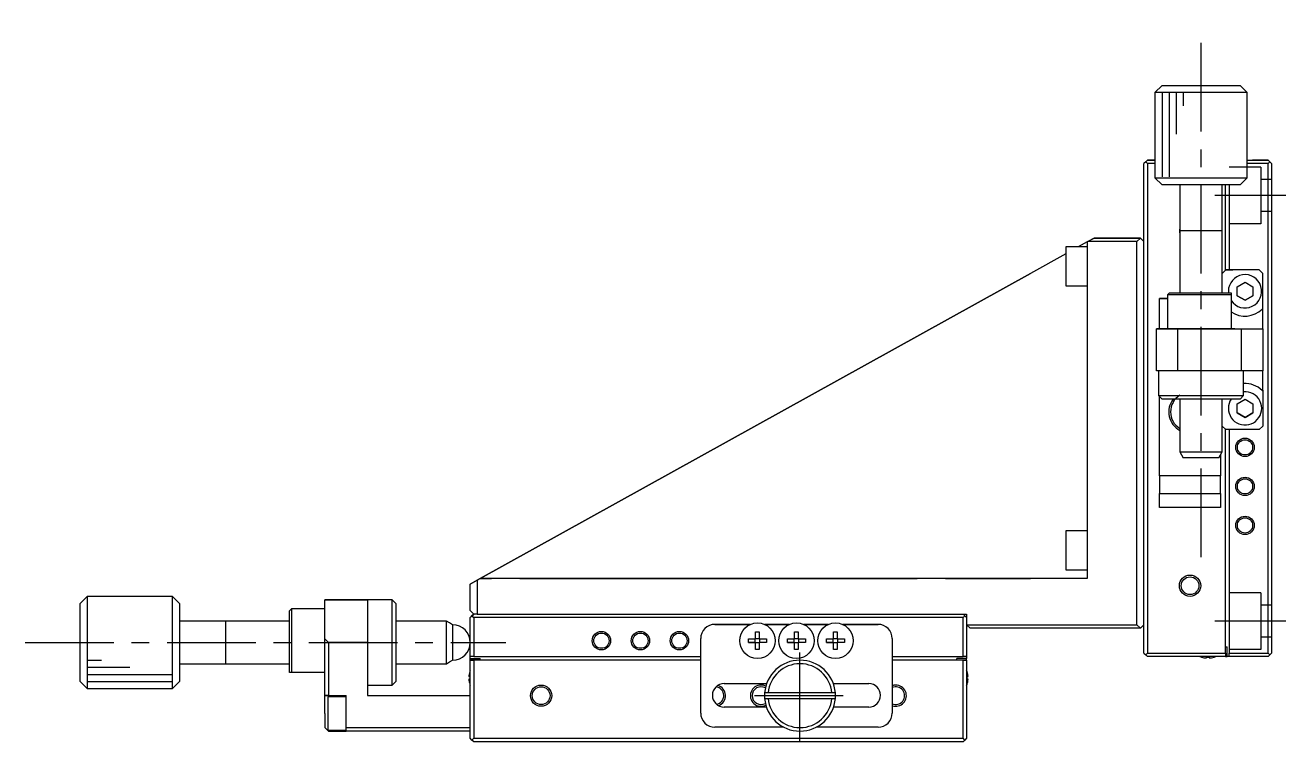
# Model space of a CAD drawing. Extents: x -260 to 382, y 37 to 524.
# Drawn here: x 51.5 to 229.3, y 237.9 to 338.9 of the extents above; entities that cross this region are included whole.
import ezdxf

# ---------------------------------------------------------------- set-up
doc = ezdxf.new("R2010")
doc.units = 0
doc.header["$LTSCALE"] = 10
doc.linetypes.add('CENTER', pattern=[2, 1.25, -0.25, 0.25, -0.25])
doc.linetypes.add('DASHED', pattern=[3.5, 2, -1.5])
doc.layers.get('0').update_dxf_attribs({"linetype": 'CONTINUOUS'})
doc.layers.add('CENTER', color=1, linetype='CENTER')

msp = doc.modelspace()

# ---------------------------------------------------------------- linework, layer by layer
at = {"color": 7, "linetype": 'CONTINUOUS'}
for p, q in [((211.807272, 330.393836), (210.807272, 329.393836)), ((223.807272, 329.393836), (210.807272, 329.393836)), ((210.807272, 329.393836), (210.807272, 317.393836)), ((211.807272, 330.393836), (222.807272, 330.393836)), ((211.807272, 330.393836), (217.257461, 330.393836)), ((217.257461, 330.393836), (222.807272, 330.393836)), ((223.807272, 329.393836), (222.807272, 330.393836)), ((223.807272, 317.393836), (223.807272, 329.393836)), ((209.507272, 319.643836), (209.257272, 319.393836)), ((209.507272, 319.643836), (209.257272, 319.393836)), ((209.257272, 250.393836), (209.257272, 319.393836)), ((209.507272, 319.643836), (209.757272, 319.893836)), ((209.757272, 319.893836), (209.507272, 319.643836)), ((209.757272, 319.393836), (209.507272, 319.643836)), ((209.757272, 319.893836), (210.807272, 319.893836)), ((210.807272, 319.893836), (209.757272, 319.893836)), ((210.807272, 319.393836), (209.757272, 319.393836)), ((209.757272, 319.393836), (209.757272, 250.393836)), ((223.807272, 319.893836), (226.757272, 319.893836)), ((226.757272, 319.393836), (223.807272, 319.393836)), ((226.757272, 319.893836), (224.557267, 319.893836)), ((226.757272, 319.893836), (227.007272, 319.643836)), ((227.007272, 319.643836), (226.757272, 319.893836)), ((227.007272, 319.643836), (226.757272, 319.393836)), ((226.757272, 250.393836), (226.757272, 319.393836)), ((226.907272, 319.743836), (227.257272, 319.393836)), ((227.257272, 319.393836), (226.907272, 319.743836)), ((227.007272, 319.643836), (227.257272, 319.393836)), ((227.257272, 319.393836), (227.007272, 319.643836)), ((227.257272, 319.393836), (227.257272, 250.393836)), ((210.807272, 317.393836), (217.36614, 317.393836)), ((210.807272, 317.393836), (211.807272, 316.393836)), ((217.36614, 317.393836), (223.807272, 317.393836)), ((222.807272, 316.393836), (223.807272, 317.393836)), ((217.357084, 316.393836), (211.807272, 316.393836)), ((214.307272, 316.393836), (214.307272, 309.893836)), ((222.807272, 316.393836), (217.357084, 316.393836)), ((220.307272, 309.893836), (220.307272, 316.393836)), ((220.757272, 304.343836), (220.757272, 316.393836)), ((221.257272, 316.393836), (221.257272, 304.393838)), ((215.069894, 309.893836), (214.307267, 309.893836)), ((214.307272, 309.898836), (214.307272, 309.893836)), ((214.307272, 309.893836), (214.307272, 309.888836)), ((214.307272, 309.893836), (214.307272, 301.193836)), ((216.257272, 309.893836), (215.069894, 309.893836)), ((216.35042, 309.893836), (216.257272, 309.893836)), ((217.307272, 309.893836), (216.35042, 309.893836)), ((219.569713, 309.893836), (217.307272, 309.893836)), ((220.307277, 309.893836), (219.569713, 309.893836)), ((220.307272, 309.893836), (220.307272, 309.898836)), ((220.307272, 309.888836), (220.307272, 309.893836)), ((220.307272, 301.193836), (220.307272, 309.893836)), ((198.257272, 307.643836), (198.257272, 304.893836)), ((201.257272, 307.643836), (198.257272, 307.643836)), ((201.257272, 308.339527), (200.002213, 307.643836)), ((201.257272, 308.339527), (200.002213, 307.643836)), ((201.355249, 308.393836), (201.257272, 308.339527)), ((201.257272, 308.339527), (201.355249, 308.393836)), ((201.257272, 308.339527), (201.257272, 260.893836)), ((201.355249, 308.393836), (202.257272, 308.893836)), ((202.257272, 308.893836), (201.355249, 308.393836)), ((208.257272, 308.393836), (201.355249, 308.393836)), ((202.257272, 308.893836), (208.757272, 308.893836)), ((208.757272, 308.893836), (202.257272, 308.893836)), ((208.757272, 308.893836), (208.257272, 308.393836)), ((208.257272, 254.393836), (208.257272, 308.393836)), ((209.257272, 308.393836), (208.757272, 308.893836)), ((208.757272, 308.893836), (209.257272, 308.393836)), ((198.257272, 306.676599), (193.257272, 303.905054)), ((198.257272, 306.676599), (193.257272, 303.905054)), ((198.257272, 304.893836), (198.257272, 302.143836)), ((220.307272, 303.893836), (220.807272, 304.393838)), ((220.807272, 304.393836), (220.307272, 303.893836)), ((220.807272, 304.393838), (221.807272, 304.393838)), ((225.507272, 304.393836), (220.807272, 304.393836)), ((225.507272, 304.393836), (221.807272, 304.393838)), ((226.007272, 303.893836), (225.507272, 304.393836)), ((225.507272, 304.393836), (226.007272, 303.893836)), ((115.66298, 260.893836), (193.257272, 303.905054)), ((193.257272, 303.905054), (115.66298, 260.893836)), ((222.407272, 302.028921), (223.507272, 302.664006)), ((223.507272, 302.664006), (224.607272, 302.028921)), ((226.007272, 298.846308), (226.007272, 303.893836)), ((198.257272, 302.143836), (201.257272, 302.143836)), ((212.857272, 301.193836), (212.557272, 300.893836)), ((221.557272, 300.893836), (212.557272, 300.893836)), ((212.557272, 300.893836), (212.557272, 296.093836)), ((212.857272, 301.193836), (221.557272, 301.193836)), ((212.857272, 301.193836), (214.307272, 301.193836)), ((220.307272, 301.193836), (221.557272, 301.193836)), ((221.557272, 301.193836), (221.557272, 300.893836)), ((221.557272, 300.893836), (221.557272, 296.093836)), ((222.407272, 300.75875), (222.407272, 302.028921)), ((223.507272, 300.123665), (222.407272, 300.75875)), ((222.407272, 300.75875), (223.507272, 300.123665)), ((224.607272, 300.75875), (223.507272, 300.123665)), ((223.507272, 300.123665), (224.607272, 300.75875)), ((224.607272, 302.028921), (224.607272, 300.75875)), ((211.457272, 300.393836), (212.557272, 300.393836)), ((211.457272, 296.093836), (211.457272, 300.393836)), ((212.557272, 300.393836), (211.457272, 300.393836)), ((226.007272, 298.846308), (225.938094, 298.87568)), ((225.938094, 298.87568), (226.007272, 298.846308)), ((226.007272, 296.093836), (226.007272, 298.846308)), ((212.557272, 296.093836), (211.007272, 296.093836)), ((211.007272, 296.093836), (214.007272, 296.093836)), ((211.007272, 290.193836), (211.007272, 296.093836)), ((221.557272, 296.093836), (212.557272, 296.093836)), ((214.007272, 296.093836), (223.007272, 296.093836)), ((214.007272, 296.093836), (214.007272, 290.193836)), ((221.557272, 296.093836), (226.007272, 296.093836)), ((222.057272, 296.093836), (221.557272, 296.093836)), ((222.057272, 296.093836), (221.557272, 296.093836)), ((223.007272, 296.093836), (226.007272, 296.093836)), ((223.007272, 290.193836), (223.007272, 296.093836)), ((226.007272, 296.093836), (226.007272, 290.193836)), ((214.007272, 290.193836), (211.007272, 290.193836)), ((211.307272, 290.193836), (211.307272, 286.693836)), ((223.007272, 290.193836), (214.007272, 290.193836)), ((226.007272, 290.193836), (223.007272, 290.193836)), ((223.307272, 286.693836), (223.307272, 290.193836)), ((226.007272, 287.441363), (226.007272, 290.193836)), ((211.307272, 286.693836), (223.307272, 286.693836)), ((211.307272, 286.693836), (211.807272, 286.193836)), ((211.457272, 275.393836), (211.457272, 286.543836)), ((222.807272, 286.193836), (211.807272, 286.193836)), ((214.307272, 286.193836), (214.307272, 278.759861)), ((220.307272, 278.759861), (220.307272, 286.193836)), ((222.807272, 286.193836), (223.307272, 286.693836)), ((225.938094, 287.411991), (226.007272, 287.441363)), ((226.007272, 287.441363), (226.007272, 282.393836)), ((222.407272, 285.528921), (223.507272, 286.164006)), ((222.407272, 284.25875), (222.407272, 285.528921)), ((223.507272, 286.164006), (224.607272, 285.528921)), ((224.607272, 285.528921), (224.607272, 284.25875)), ((223.507272, 283.623665), (222.407272, 284.25875)), ((222.407272, 284.25875), (223.507272, 283.623665)), ((224.607272, 284.25875), (223.507272, 283.623665)), ((223.507272, 283.623665), (224.607272, 284.25875)), ((220.307272, 282.393836), (220.807272, 281.893836)), ((220.757272, 250.393836), (220.757272, 281.943836)), ((225.507272, 281.893836), (220.807272, 281.893836)), ((221.257272, 281.893836), (221.257272, 250.393836)), ((225.507272, 281.893836), (226.007272, 282.393836)), ((214.307272, 278.759861), (217.334442, 278.759861)), ((214.307272, 278.759861), (214.557272, 278.326848)), ((214.557272, 278.326848), (214.807272, 277.893836)), ((217.329914, 277.893836), (214.807272, 277.893836)), ((219.807272, 277.893836), (217.329914, 277.893836)), ((217.334442, 278.759861), (220.307272, 278.759861)), ((219.807272, 277.893836), (220.057272, 278.326848)), ((220.057272, 278.326848), (220.307272, 278.759861)), ((220.057272, 278.326828), (220.057272, 275.393836)), ((220.057272, 275.393836), (211.457272, 275.393836)), ((211.457272, 275.393836), (211.457272, 272.893836)), ((217.307272, 275.393836), (211.457272, 275.393836)), ((220.057272, 275.393836), (217.307272, 275.393836)), ((220.057272, 272.893836), (220.057272, 275.393836)), ((211.457272, 272.893836), (220.057272, 272.893836)), ((211.457272, 270.893836), (211.457272, 272.893836)), ((220.057272, 272.893836), (220.057272, 270.893836)), ((220.057272, 270.893836), (211.457272, 270.893836)), ((198.257272, 267.643836), (198.257272, 264.893836)), ((201.257272, 267.643836), (198.257272, 267.643836)), ((198.257272, 264.893836), (198.257272, 262.143836)), ((198.257272, 262.143836), (201.257272, 262.143836)), ((114.257272, 260.114639), (115.257272, 260.668948)), ((115.257272, 260.668948), (114.257272, 260.114639)), ((114.257272, 256.393836), (114.257272, 260.114639)), ((115.66298, 260.893836), (115.257272, 260.668948)), ((115.257272, 260.668948), (115.66298, 260.893836)), ((115.257272, 260.668948), (115.257272, 255.893836)), ((201.257272, 260.893836), (115.66298, 260.893836)), ((115.66298, 260.893836), (117.257277, 260.893836)), ((121.257267, 260.893836), (177.257277, 260.893836)), ((131.007272, 260.893836), (127.507272, 260.893836)), ((131.007272, 260.893836), (127.507272, 260.893836)), ((171.007272, 260.893836), (167.507272, 260.893836)), ((171.007272, 260.893836), (167.507272, 260.893836)), ((181.257267, 260.893836), (193.257272, 260.893836)), ((201.257272, 260.893836), (193.257272, 260.893836)), ((60.257272, 258.393836), (59.257272, 257.393836)), ((60.257272, 258.393836), (60.257272, 251.952703)), ((72.257272, 258.393836), (60.257272, 258.393836)), ((72.257272, 245.393836), (72.257272, 258.393836)), ((73.257272, 257.393836), (72.257272, 258.393836)), ((93.757272, 257.893836), (99.757272, 257.893836)), ((93.757272, 252.393836), (93.757272, 257.893836)), ((99.757272, 257.893836), (93.757272, 257.893836)), ((99.757272, 257.893836), (99.757272, 251.893834)), ((103.257272, 257.893836), (99.757272, 257.893836)), ((103.257272, 251.893836), (103.257272, 257.893836)), ((103.757272, 257.393836), (103.257272, 257.893836)), ((59.257272, 251.943647), (59.257272, 257.393836)), ((73.257272, 257.393836), (73.257272, 246.393836)), ((89.057272, 256.643836), (88.757272, 256.343836)), ((88.757272, 247.643836), (88.757272, 256.343836)), ((89.057272, 256.643836), (89.057272, 247.643836)), ((93.757272, 256.643836), (89.057272, 256.643836)), ((103.757272, 257.393836), (103.757272, 251.893836)), ((114.257272, 256.393836), (114.757272, 255.893836)), ((79.762272, 254.893836), (73.257272, 254.893836)), ((88.757272, 254.893836), (79.752272, 254.893836)), ((79.757272, 254.893841), (79.757272, 251.893836)), ((110.891247, 254.893836), (103.757272, 254.893836)), ((110.891247, 248.893836), (110.891247, 254.893836)), ((111.32426, 254.643836), (110.891247, 254.893836)), ((111.757272, 254.393836), (111.32426, 254.643836)), ((111.757272, 254.393836), (111.757272, 249.393836)), ((114.257272, 255.393836), (114.507272, 255.643836)), ((114.507272, 255.643836), (114.257272, 255.393836)), ((114.257272, 249.893836), (114.257272, 255.393836)), ((114.407272, 255.543836), (114.757272, 255.893836)), ((114.757272, 255.893836), (114.407272, 255.543836)), ((114.507272, 255.643836), (114.757272, 255.893836)), ((114.757272, 255.893836), (114.507272, 255.643836)), ((114.507272, 255.643836), (114.757272, 255.393836)), ((115.257272, 255.893836), (114.757272, 255.893836)), ((183.757272, 255.393836), (114.757272, 255.393836)), ((114.757272, 255.393836), (114.757272, 249.893836)), ((115.257272, 255.893836), (184.257272, 255.893836)), ((148.757272, 254.443836), (153.777477, 254.443836)), ((153.777477, 254.443836), (148.757272, 254.443836)), ((155.737068, 254.443836), (159.277477, 254.443836)), ((159.277477, 254.443836), (155.737068, 254.443836)), ((161.237068, 254.443836), (164.777477, 254.443836)), ((164.777477, 254.443836), (161.237068, 254.443836)), ((166.737068, 254.443836), (171.757272, 254.443836)), ((171.757272, 254.443836), (166.737068, 254.443836)), ((183.757272, 255.893836), (184.007272, 255.643836)), ((184.107272, 255.543836), (183.757272, 255.893836)), ((183.757272, 255.893836), (184.107272, 255.543836)), ((184.007272, 255.643836), (183.757272, 255.893836)), ((183.757272, 255.393836), (184.007272, 255.643836)), ((183.757272, 249.893836), (183.757272, 255.393836)), ((184.007272, 255.643836), (184.257272, 255.393836)), ((184.257272, 255.393836), (184.007272, 255.643836)), ((184.257272, 255.893836), (184.257272, 254.393836)), ((184.257272, 254.393836), (184.257272, 249.893836)), ((184.257272, 254.393836), (208.257272, 254.393836)), ((184.757272, 253.893836), (184.257272, 254.393836)), ((208.257272, 254.393836), (208.757272, 253.893836)), ((208.757272, 253.893836), (209.257272, 254.393836)), ((146.757272, 241.943836), (146.757272, 252.443836)), ((154.497272, 253.402425), (155.017272, 253.402425)), ((154.497272, 252.403836), (154.497272, 253.402425)), ((154.497272, 252.445211), (155.017272, 252.445211)), ((155.017272, 253.402425), (155.017272, 252.403836)), ((159.997272, 253.402425), (160.517272, 253.402425)), ((159.997272, 252.403836), (159.997272, 253.402425)), ((159.997272, 252.445211), (160.517272, 252.445211)), ((160.517272, 253.402425), (160.517272, 252.403836)), ((165.497272, 253.402425), (166.017272, 253.402425)), ((165.497272, 252.403836), (165.497272, 253.402425)), ((165.497272, 252.445211), (166.017272, 252.445211)), ((166.017272, 253.402425), (166.017272, 252.403836)), ((173.757272, 252.443836), (173.757272, 241.943836)), ((208.757272, 253.893836), (184.757272, 253.893836)), ((59.257272, 246.393836), (59.257272, 251.943647)), ((60.257272, 251.952703), (60.257272, 245.393836)), ((79.757272, 251.893836), (79.757272, 248.893831)), ((93.757272, 252.393836), (94.257272, 251.893836)), ((93.757272, 244.393836), (93.757272, 252.393836)), ((99.757272, 251.893834), (94.257272, 251.893836)), ((94.257272, 251.893836), (94.257272, 244.393836)), ((99.757272, 251.893834), (99.757272, 244.393836)), ((103.257272, 245.893836), (103.257272, 251.893836)), ((103.757272, 251.893836), (103.757272, 246.393836)), ((153.498683, 251.883836), (153.498683, 252.403836)), ((153.498683, 252.403836), (154.497272, 252.403836)), ((154.497272, 251.883836), (153.498683, 251.883836)), ((153.498683, 251.883836), (154.455897, 251.883836)), ((154.455897, 251.883836), (154.455897, 252.403836)), ((154.497272, 251.883836), (154.455897, 251.883836)), ((154.497272, 250.885246), (154.497272, 251.883836)), ((155.017272, 251.842461), (154.497272, 251.842461)), ((155.017272, 250.885246), (154.497272, 250.885246)), ((155.017272, 252.403836), (156.015862, 252.403836)), ((155.017272, 251.883836), (155.017272, 250.885246)), ((156.015862, 251.883836), (155.017272, 251.883836)), ((155.058647, 251.883836), (155.017272, 251.883836)), ((155.058647, 252.403836), (155.058647, 251.883836)), ((156.015862, 251.883836), (155.058647, 251.883836)), ((156.015862, 252.403836), (156.015862, 251.883836)), ((158.998683, 251.883836), (158.998683, 252.403836)), ((158.998683, 252.403836), (159.997272, 252.403836)), ((159.997272, 251.883836), (158.998683, 251.883836)), ((158.998683, 251.883836), (159.955897, 251.883836)), ((159.955897, 251.883836), (159.955897, 252.403836)), ((159.997272, 251.883836), (159.955897, 251.883836)), ((159.997272, 250.885246), (159.997272, 251.883836)), ((160.517272, 251.842461), (159.997272, 251.842461)), ((160.517272, 250.885246), (159.997272, 250.885246)), ((160.517272, 252.403836), (161.515862, 252.403836)), ((160.517272, 251.883836), (160.517272, 250.885246)), ((161.515862, 251.883836), (160.517272, 251.883836)), ((160.558647, 251.883836), (160.517272, 251.883836)), ((160.558647, 252.403836), (160.558647, 251.883836)), ((161.515862, 251.883836), (160.558647, 251.883836)), ((161.515862, 252.403836), (161.515862, 251.883836)), ((164.498683, 251.883836), (164.498683, 252.403836)), ((164.498683, 252.403836), (165.497272, 252.403836)), ((165.497272, 251.883836), (164.498683, 251.883836)), ((164.498683, 251.883836), (165.455897, 251.883836)), ((165.455897, 251.883836), (165.455897, 252.403836)), ((165.497272, 251.883836), (165.455897, 251.883836)), ((165.497272, 250.885246), (165.497272, 251.883836)), ((166.017272, 251.842461), (165.497272, 251.842461)), ((166.017272, 250.885246), (165.497272, 250.885246)), ((166.017272, 252.403836), (167.015862, 252.403836)), ((166.017272, 251.883836), (166.017272, 250.885246)), ((167.015862, 251.883836), (166.017272, 251.883836)), ((166.058647, 251.883836), (166.017272, 251.883836)), ((166.058647, 252.403836), (166.058647, 251.883836)), ((167.015862, 251.883836), (166.058647, 251.883836)), ((167.015862, 252.403836), (167.015862, 251.883836)), ((220.757272, 251.293836), (221.007272, 251.293836)), ((221.007272, 249.893836), (221.007272, 251.293836)), ((73.257272, 248.893836), (79.757272, 248.893836)), ((79.752272, 248.893836), (79.757272, 248.893836)), ((79.757272, 248.893836), (88.757272, 248.893836)), ((79.757272, 248.893836), (79.762272, 248.893836)), ((103.757272, 248.893836), (110.891247, 248.893836)), ((110.891247, 248.893836), (111.32426, 249.143836)), ((111.32426, 249.143836), (111.757272, 249.393836)), ((114.757272, 249.893836), (114.257272, 249.893836)), ((114.257272, 249.643836), (114.257272, 249.893836)), ((114.257272, 249.643836), (115.657272, 249.643836)), ((114.257272, 249.643836), (115.657272, 249.643836)), ((114.257272, 249.393836), (114.257272, 249.643836)), ((146.757272, 249.393836), (114.257272, 249.393836)), ((114.257272, 249.393836), (114.757272, 249.393836)), ((114.257272, 238.393836), (114.257272, 249.393836)), ((114.757272, 249.893836), (146.757272, 249.893836)), ((146.757272, 249.393836), (114.757272, 249.393836)), ((114.757272, 249.393836), (114.757272, 238.393836)), ((115.657272, 249.393836), (115.657272, 249.643836)), ((173.757272, 249.893836), (183.757272, 249.893836)), ((184.257272, 249.393836), (173.757272, 249.393836)), ((183.757272, 249.393836), (173.757272, 249.393836)), ((184.257272, 249.643836), (182.857272, 249.643836)), ((182.857272, 249.393836), (182.857272, 249.643836)), ((184.257272, 249.643836), (182.857272, 249.643836)), ((184.257272, 249.893836), (183.757272, 249.893836)), ((183.757272, 249.393836), (184.257272, 249.393836)), ((183.757272, 238.393836), (183.757272, 249.393836)), ((184.257272, 249.893836), (184.257272, 249.643836)), ((184.257272, 249.393836), (184.257272, 249.643836)), ((184.257272, 249.393836), (184.257272, 238.393836)), ((209.257272, 250.393836), (209.507272, 250.143836)), ((209.507272, 250.143836), (209.757272, 250.393836)), ((209.757272, 249.893836), (209.507272, 250.143836)), ((209.757272, 250.393836), (220.757272, 250.393836)), ((220.757272, 249.893836), (209.757272, 249.893836)), ((217.368656, 249.819692), (217.370911, 249.824314)), ((218.077272, 249.824314), (218.437272, 249.824314)), ((218.077272, 249.703977), (218.077272, 249.824314)), ((218.437272, 249.824314), (218.437272, 249.703977)), ((219.143634, 249.824314), (219.145888, 249.819692)), ((220.757272, 250.393836), (220.757272, 249.893836)), ((220.757272, 249.893836), (221.007272, 249.893836)), ((221.257272, 249.893836), (221.007272, 249.893836)), ((221.257272, 250.393836), (226.757272, 250.393836)), ((221.257272, 249.893836), (221.257272, 250.393836)), ((226.757272, 249.893836), (221.257272, 249.893836)), ((226.757272, 250.393836), (227.007272, 250.143836)), ((227.007272, 250.143836), (226.757272, 249.893836)), ((227.257272, 250.393836), (227.007272, 250.143836)), ((89.057272, 247.643836), (88.757272, 247.643836)), ((93.757272, 247.643836), (89.057272, 247.643836)), ((114.067413, 247.073836), (114.187751, 247.073836)), ((114.183128, 247.782452), (114.187751, 247.780197)), ((114.187751, 247.073836), (114.187751, 246.713836)), ((184.326794, 247.780197), (184.331416, 247.782452)), ((184.326794, 247.073836), (184.447131, 247.073836)), ((184.326794, 246.713836), (184.326794, 247.073836)), ((59.257272, 246.393836), (60.257272, 245.393836)), ((60.257272, 245.393836), (72.257272, 245.393836)), ((72.257272, 245.393836), (73.257272, 246.393836)), ((99.757272, 245.893836), (103.257272, 245.893836)), ((103.257272, 245.893836), (103.757272, 246.393836)), ((114.187751, 246.713836), (114.067413, 246.713836)), ((114.067413, 246.713836), (114.187751, 246.713836)), ((114.187751, 246.007474), (114.183128, 246.00522)), ((114.187751, 246.007474), (114.183128, 246.00522)), ((150.057272, 246.093836), (156.055145, 246.093836)), ((165.4594, 246.093836), (170.457272, 246.093836)), ((184.447131, 246.713836), (184.326794, 246.713836)), ((184.447131, 246.713836), (184.326794, 246.713836)), ((184.331416, 246.00522), (184.326794, 246.007474)), ((184.331416, 246.00522), (184.326794, 246.007474)), ((94.257272, 244.393836), (93.757272, 244.393836)), ((93.757272, 241.893836), (93.757272, 244.393836)), ((93.757272, 244.393836), (96.757272, 244.393836)), ((94.157272, 244.243836), (94.157272, 241.893836)), ((96.757272, 244.243836), (94.157272, 244.243836)), ((94.257272, 244.393836), (96.757272, 244.393836)), ((96.757272, 239.893836), (96.757272, 244.393836)), ((99.757272, 244.393836), (114.257272, 244.393836)), ((99.757272, 244.393836), (114.257272, 244.393836)), ((156.275085, 244.793836), (155.773298, 244.793836)), ((155.773298, 243.993836), (156.275085, 243.993836)), ((155.773298, 243.993836), (165.741247, 243.993836)), ((165.239459, 244.793836), (156.275085, 244.793836)), ((156.275085, 243.993836), (165.239459, 243.993836)), ((165.741247, 244.793836), (165.239459, 244.793836)), ((165.239459, 243.993836), (165.741247, 243.993836)), ((93.757272, 241.893836), (93.757272, 239.893836)), ((94.157272, 241.893836), (94.157272, 239.543836)), ((156.020185, 242.793836), (150.057272, 242.793836)), ((156.020185, 242.793836), (150.057272, 242.793836)), ((170.457272, 242.793836), (165.49436, 242.793836)), ((170.457272, 242.793836), (165.49436, 242.793836)), ((93.757272, 239.893836), (94.257272, 239.393836)), ((94.157272, 239.543836), (96.757272, 239.543836)), ((94.257272, 239.393836), (96.757272, 239.393836)), ((96.757272, 239.893836), (114.257272, 239.893836)), ((96.757272, 239.393836), (96.757272, 239.893836)), ((114.257272, 239.393836), (96.757272, 239.393836)), ((114.507272, 238.143836), (114.257272, 238.393836)), ((114.757272, 238.393836), (114.507272, 238.143836)), ((114.757272, 238.393836), (183.757272, 238.393836)), ((158.47747, 239.943836), (148.757272, 239.943836)), ((171.757272, 239.943836), (163.037075, 239.943836)), ((184.007272, 238.143836), (183.757272, 238.393836)), ((184.257272, 238.393836), (184.007272, 238.143836)), ((114.757272, 237.893836), (114.507272, 238.143836)), ((183.757272, 237.893836), (114.757272, 237.893836)), ((184.007272, 238.143836), (183.757272, 237.893836))]:
    msp.add_line(p, q, dxfattribs=at)
at = {"color": 3, "linetype": 'CONTINUOUS'}
for p, q in [((211.807272, 329.393836), (211.807272, 317.543836)), ((212.807272, 329.393836), (212.807272, 317.543836)), ((213.807272, 329.393836), (213.807272, 323.543836)), ((214.807272, 329.393836), (214.807272, 327.543836)), ((60.257272, 249.393836), (62.257272, 249.393836)), ((60.257272, 248.393836), (66.257272, 248.393836)), ((60.257272, 247.393836), (72.257272, 247.393836)), ((60.257272, 246.393836), (72.257272, 246.393836))]:
    msp.add_line(p, q, dxfattribs=at)
at = {"color": 3, "linetype": 'DASHED'}
for p, q in [((225.757272, 318.893836), (221.257272, 318.893836)), ((225.757272, 318.893836), (225.757272, 310.893836)), ((227.257272, 317.143836), (225.757272, 317.143836)), ((227.257272, 312.643836), (225.757272, 312.643836)), ((225.757272, 310.893836), (221.257272, 310.893836)), ((225.757272, 258.893836), (221.257272, 258.893836)), ((225.757272, 258.893836), (225.757272, 250.893836)), ((227.257272, 257.143836), (225.757272, 257.143836)), ((227.257272, 252.643836), (225.757272, 252.643836)), ((225.757272, 250.893836), (221.257272, 250.893836))]:
    msp.add_line(p, q, dxfattribs=at)
at = {"color": 3, "linetype": 'CONTINUOUS'}
for centre, radius in [((223.507272, 279.393836), 1.3), ((223.507272, 273.893836), 1.3), ((223.507272, 268.393836), 1.3), ((215.757272, 259.893836), 1.5), ((132.757272, 252.143836), 1.3), ((138.257272, 252.143836), 1.3), ((143.757272, 252.143836), 1.3), ((124.257272, 244.393836), 1.5)]:
    msp.add_circle(centre, radius, dxfattribs=at)
at = {"color": 7, "linetype": 'CONTINUOUS'}
for centre, radius in [((223.507272, 279.393836), 1.075), ((223.507272, 273.893836), 1.075), ((223.507272, 268.393836), 1.075), ((215.757272, 259.893836), 1.25), ((154.757272, 252.143836), 2.5), ((160.257272, 252.143836), 2.5), ((165.757272, 252.143836), 2.5), ((132.757272, 252.143836), 1.075), ((138.257272, 252.143836), 1.075), ((143.757272, 252.143836), 1.075), ((124.257272, 244.393836), 1.25)]:
    msp.add_circle(centre, radius, dxfattribs=at)
at = {"color": 3, "linetype": 'CONTINUOUS'}
for centre, start, end in [((215.757272, 309.893836), 165.164888, 194.835112), ((148.757272, 244.393836), 290.417947, 73.987249), ((155.257272, 244.393836), 90, 297.035692), ((155.257272, 244.393836), 62.964308, 90), ((174.257272, 244.393836), 90, 109.471221), ((174.257272, 244.393836), 250.528779, 90)]:
    msp.add_arc(centre, 1.5, start, end, dxfattribs=at)
at = {"color": 7, "linetype": 'CONTINUOUS'}
for centre, radius, start, end in [((223.507272, 301.393836), 2.35, 213.923112, 180), ((223.507272, 301.393836), 2.35, 180, 184.882142), ((223.507272, 301.393836), 3.5, 236.141563, 313.989014), ((223.507272, 284.893836), 3.5, 46.010986, 93.275829), ((215.757272, 284.393836), 3, 143.130107, 241.096665), ((215.757272, 284.393836), 2.75, 121.821369, 180), ((223.507272, 284.893836), 2.35, 180, 94.882142), ((223.507272, 284.893836), 2.35, 146.413762, 180), ((215.757272, 284.393836), 2.75, 180, 238.178631), ((111.757272, 251.893836), 2.5, 0, 90), ((148.757272, 252.443836), 2, 90, 180), ((171.757272, 252.443836), 2, 0, 90), ((111.757272, 251.893836), 2.5, 270, 0), ((160.757272, 244.393836), 5, 4.588566, 175.411434), ((160.757272, 244.393836), 4.5, 5.099689, 174.900311), ((218.257272, 252.893836), 3.2, 249.635858, 253.877467), ((218.257272, 252.893836), 3.194933, 253.893288, 266.770291), ((218.257272, 252.893836), 3.194933, 273.229709, 286.106712), ((218.257272, 252.893836), 3.2, 286.122533, 290.364137), ((117.257272, 246.893836), 3.194933, 163.893288, 176.770291), ((117.257272, 246.893836), 3.2, 159.635865, 163.877467), ((181.257272, 246.893836), 3.2, 16.122533, 20.364135), ((181.257272, 246.893836), 3.194933, 3.229709, 16.106712), ((117.257272, 246.893836), 3.194933, 183.229709, 196.106712), ((117.257272, 246.893836), 3.2, 196.122533, 200.364135), ((150.057272, 244.443836), 1.65, 90, 270), ((148.757272, 244.393836), 1.25, 281.625779, 82.779417), ((155.257272, 244.393836), 1.25, 60.300272, 180), ((170.457272, 244.443836), 1.65, 270, 90), ((174.257272, 244.393836), 1.25, 246.421822, 113.578178), ((181.257272, 246.893836), 3.2, 339.635865, 343.877467), ((181.257272, 246.893836), 3.194933, 343.893288, 356.770291), ((155.257272, 244.393836), 1.25, 180, 299.699728), ((160.757272, 244.393836), 5, 175.411434, 184.588566), ((160.757272, 244.393836), 5, 184.588566, 355.411434), ((160.757272, 244.393836), 4.5, 185.099689, 354.900311), ((160.757272, 244.393836), 5, 355.411434, 4.588566), ((148.757272, 241.943836), 2, 180, 270), ((171.757272, 241.943836), 2, 270, 0)]:
    msp.add_arc(centre, radius, start, end, dxfattribs=at)
at = {"layer": 'CENTER', "color": 1, "linetype": 'CENTER'}
for p, q in [((217.307272, 263.893836), (217.307272, 338.893836)), ((229.257272, 314.893836), (219.257272, 314.893836)), ((229.257272, 254.893836), (219.257272, 254.893836)), ((51.507272, 251.893836), (119.257272, 251.893836)), ((160.757272, 237.993836), (160.757272, 250.793836)), ((154.357272, 244.393836), (167.157272, 244.393836))]:
    msp.add_line(p, q, dxfattribs=at)

doc.saveas('drawing.dxf')
